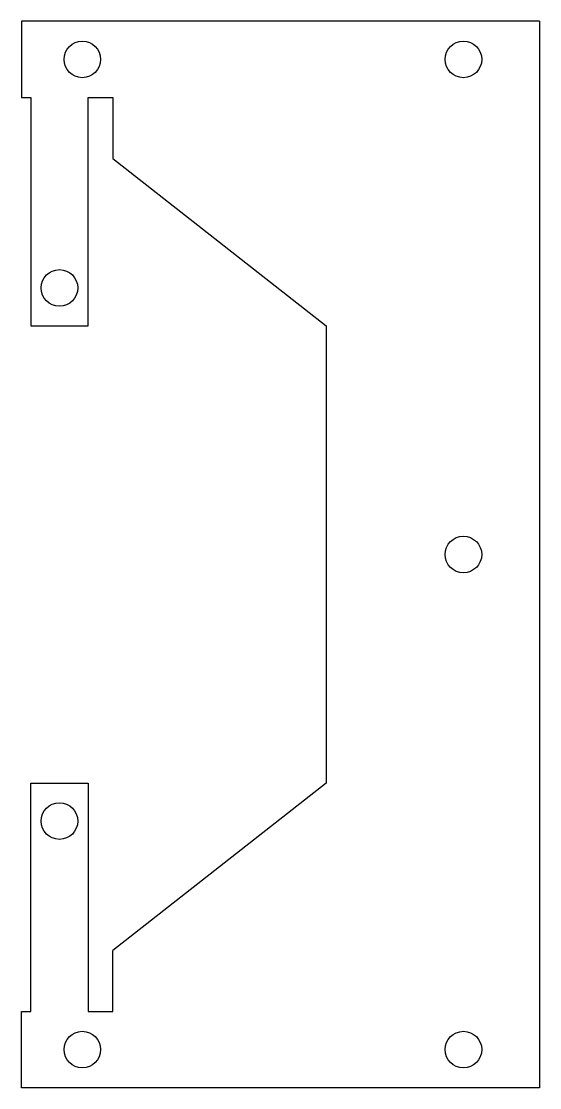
# Model space of a CAD drawing. Header units: millimetres. Extents: x 1.3 to 44.5, y -101.6 to -12.7.
import ezdxf

# ---------------------------------------------------------------- set-up
doc = ezdxf.new("R2010")
doc.units = ezdxf.units.MM
doc.layers.add('Sketch111', color=7, linetype='CONTINUOUS')

msp = doc.modelspace()

# ---------------------------------------------------------------- linework, layer by layer
at = {"layer": 'Sketch111'}
for p, q in [((44.45, -12.7), (1.27, -12.7)), ((1.27, -12.7), (1.27, -19.05)), ((44.45, -12.7), (44.45, -101.6)), ((1.27, -19.05), (2.06375, -19.05)), ((2.06375, -19.05), (2.06375, -38.1)), ((6.82625, -38.1), (6.82625, -19.05)), ((6.82625, -19.05), (8.89, -19.05)), ((8.89, -19.05), (8.89, -24.13)), ((8.89, -24.13), (26.67, -38.1)), ((2.06375, -38.1), (6.82625, -38.1)), ((26.67, -38.1), (26.67, -76.2)), ((2.06375, -76.2), (6.82625, -76.2)), ((2.06375, -95.25), (2.06375, -76.2)), ((6.82625, -76.2), (6.82625, -95.25)), ((26.67, -76.2), (8.89, -90.17)), ((8.89, -95.25), (8.89, -90.17)), ((1.27, -95.25), (2.06375, -95.25)), ((1.27, -101.6), (1.27, -95.25)), ((6.82625, -95.25), (8.89, -95.25)), ((44.45, -101.6), (1.27, -101.6))]:
    msp.add_line(p, q, dxfattribs=at)
for centre in [(6.35, -15.875), (38.1, -15.875), (4.445, -34.925), (38.1, -57.15), (4.445, -79.375), (6.35, -98.425), (38.1, -98.425)]:
    msp.add_circle(centre, 1.524, dxfattribs=at)

doc.saveas('drawing.dxf')
